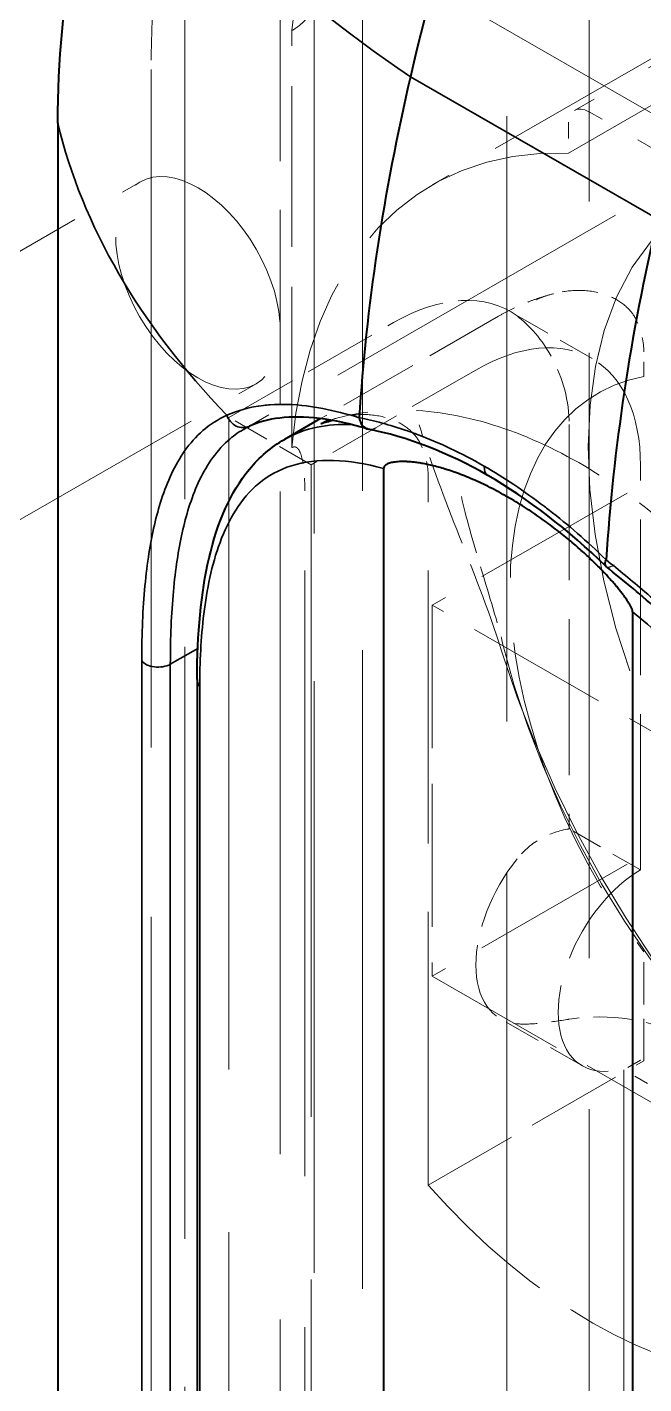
# Model space of a CAD drawing. Header units: millimetres. Extents: x 0 to 2378, y 0 to 1682.
# Drawn here: x 2168.5 to 2172.73, y 1447.97 to 1457.29 of the extents above; entities that cross this region are included whole.
import ezdxf

# ---------------------------------------------------------------- set-up
doc = ezdxf.new("R2010")
doc.units = ezdxf.units.MM
doc.header["$LTSCALE"] = 2
doc.linetypes.add('DASHED', pattern=[0.2067, 0.1654, -0.0413])
for name, color, linetype, lineweight in [('가려진 것(ISO)', 2, 'DASHED', 18), ('가시적인 것(ISO)', 3, 'Continuous', 40), ('가시적인 좁은 것(ISO)', 3, 'Continuous', 35)]:
    doc.layers.add(name, color=color, linetype=linetype, lineweight=lineweight)

msp = doc.modelspace()

# ---------------------------------------------------------------- linework, layer by layer
at = {"layer": '가려진 것(ISO)', "ltscale": 12.578616}
for p, q in [((2172.3566, 1430.0937), (2172.3566, 1472.6061)), ((2171.7909, 1472.2804), (2171.7909, 1429.7679))]:
    msp.add_line(p, q, dxfattribs=at)
at = {"layer": '가려진 것(ISO)', "ltscale": 5.199722}
msp.add_line((2176.1175, 1458.9438), (2172.2567, 1456.7205), dxfattribs=at)
at = {"layer": '가려진 것(ISO)', "ltscale": 13.269749}
msp.add_line((2170.8009, 1458.4957), (2170.8009, 1427.1019), dxfattribs=at)
at = {"layer": '가려진 것(ISO)', "ltscale": 4.437843}
for p, q in [((2172.2151, 1456.4277), (2175.5102, 1458.3252)), ((2174.5744, 1458.1062), (2171.2792, 1456.2087))]:
    msp.add_line(p, q, dxfattribs=at)
at = {"layer": '가려진 것(ISO)', "ltscale": 4.042143}
msp.add_line((2170.2352, 1454.6999), (2170.2352, 1458.1699), dxfattribs=at)
at = {"layer": '가려진 것(ISO)', "ltscale": 11.611031}
msp.add_line((2170.2352, 1458.1699), (2177.0235, 1454.2609), dxfattribs=at)
at = {"layer": '가려진 것(ISO)', "ltscale": 12.300426}
msp.add_line((2169.579, 1428.6239), (2169.579, 1457.7244), dxfattribs=at)
at = {"layer": '가려진 것(ISO)', "ltscale": 12.2945}
msp.add_line((2170.4667, 1428.3992), (2170.4667, 1457.4858), dxfattribs=at)
at = {"layer": '가려진 것(ISO)', "ltscale": 6.652532}
msp.add_line((2174.9217, 1457.3723), (2169.9822, 1454.5278), dxfattribs=at)
at = {"layer": '가려진 것(ISO)', "ltscale": 3.339163}
msp.add_line((2170.3144, 1454.4026), (2170.3144, 1457.2692), dxfattribs=at)
at = {"layer": '가려진 것(ISO)', "ltscale": 14.08707}
msp.add_line((2169.3478, 1457.0016), (2169.3478, 1428.4353), dxfattribs=at)
at = {"layer": '가려진 것(ISO)', "ltscale": 3.428354}
msp.add_line((2174.9021, 1455.2448), (2172.3566, 1456.7107), dxfattribs=at)
at = {"layer": '가려진 것(ISO)', "ltscale": 0.233977}
msp.add_line((2172.2151, 1456.6286), (2172.2151, 1456.4277), dxfattribs=at)
at = {"layer": '가려진 것(ISO)', "ltscale": 4.571172}
for p, q in [((2165.8762, 1454.2736), (2169.2703, 1456.2281)), ((2166.6747, 1452.8871), (2170.0688, 1454.8416))]:
    msp.add_line(p, q, dxfattribs=at)
at = {"layer": '가려진 것(ISO)', "ltscale": 1.647627}
msp.add_line((2171.7351, 1455.3065), (2170.5117, 1454.602), dxfattribs=at)
at = {"layer": '가려진 것(ISO)', "ltscale": 0.761779}
for p, q in [((2172.3772, 1455.0145), (2171.8115, 1455.3403)), ((2170.4474, 1454.2845), (2169.8817, 1454.6103)), ((2172.3109, 1450.1525), (2171.7452, 1450.4783))]:
    msp.add_line(p, q, dxfattribs=at)
at = {"layer": '가려진 것(ISO)', "ltscale": 1.523657}
for p, q in [((2169.8817, 1454.6103), (2171.013, 1455.2618)), ((2171.5787, 1454.9361), (2170.4474, 1454.2845))]:
    msp.add_line(p, q, dxfattribs=at)
at = {"layer": '가려진 것(ISO)', "ltscale": 0.196278}
msp.add_line((2172.733, 1454.8919), (2172.733, 1455.0605), dxfattribs=at)
at = {"layer": '가려진 것(ISO)', "ltscale": 3.481137}
for p, q in [((2173.8644, 1454.8088), (2171.2796, 1453.3204)), ((2173.8644, 1452.2581), (2171.2796, 1450.7696))]:
    msp.add_line(p, q, dxfattribs=at)
at = {"layer": '가려진 것(ISO)', "ltscale": 13.770153}
msp.add_line((2170.2352, 1426.7761), (2170.2352, 1454.6999), dxfattribs=at)
at = {"layer": '가려진 것(ISO)', "ltscale": 13.546203}
for p, q in [((2169.8817, 1454.6103), (2169.8817, 1431.719)), ((2170.4474, 1454.2845), (2170.4474, 1431.3932))]:
    msp.add_line(p, q, dxfattribs=at)
at = {"layer": '가려진 것(ISO)', "ltscale": 3.237884}
for p, q in [((2172.2202, 1454.5616), (2172.2202, 1451.7819)), ((2172.7101, 1451.4998), (2172.7101, 1454.2795))]:
    msp.add_line(p, q, dxfattribs=at)
at = {"layer": '가려진 것(ISO)', "ltscale": 5.676892}
msp.add_line((2171.2513, 1449.3338), (2171.2513, 1454.2072), dxfattribs=at)
at = {"layer": '가려진 것(ISO)', "ltscale": 12.584246}
msp.add_line((2170.4036, 1428.5864), (2170.4036, 1454.1053), dxfattribs=at)
at = {"layer": '가려진 것(ISO)', "ltscale": 2.971227}
for p, q in [((2173.4857, 1452.0499), (2171.2796, 1453.3204)), ((2171.2796, 1453.3204), (2171.2796, 1450.7696)), ((2171.2796, 1450.7696), (2173.4857, 1449.4992))]:
    msp.add_line(p, q, dxfattribs=at)
at = {"layer": '가려진 것(ISO)', "ltscale": 0.659706}
msp.add_line((2172.7101, 1451.4998), (2172.2202, 1451.7819), dxfattribs=at)
at = {"layer": '가려진 것(ISO)', "ltscale": 0.873668}
msp.add_line((2172.733, 1450.187), (2172.733, 1450.9371), dxfattribs=at)
at = {"layer": '가려진 것(ISO)', "ltscale": 1.995473}
msp.add_line((2171.2513, 1449.3338), (2172.733, 1450.187), dxfattribs=at)
at = {"layer": '가려진 것(ISO)', "ltscale": 0.153562}
msp.add_line((2172.7101, 1450.1918), (2172.596, 1450.1261), dxfattribs=at)
at = {"layer": '가려진 것(ISO)', "ltscale": 11.933559}
msp.add_line((2172.596, 1450.1261), (2172.596, 1438.0264), dxfattribs=at)
at = {"layer": '가려진 것(ISO)', "ltscale": 0.218952}
msp.add_line((2172.7587, 1450.0324), (2172.596, 1450.1261), dxfattribs=at)
at = {"layer": '가려진 것(ISO)', "ltscale": 13.887634}
msp.add_ellipse((2173.6293, 1455.0582), major_axis=(-2.8657, 4.9764), ratio=0.578093, start_param=4.000082, end_param=6.999359, dxfattribs=at)
at = {"layer": '가려진 것(ISO)', "ltscale": 11.315797}
msp.add_ellipse((2173.6293, 1455.0582), major_axis=(-2.3467, 4.0751), ratio=0.578093, start_param=4.007562, end_param=6.99188, dxfattribs=at)
at = {"layer": '가려진 것(ISO)', "ltscale": 14.058893}
msp.add_ellipse((2174.9674, 1452.8982), major_axis=(1.8464, -3.2064), ratio=0.578093, dxfattribs=at)
at = {"layer": '가려진 것(ISO)', "ltscale": 0.299089}
msp.add_ellipse((2172.3566, 1456.5472), major_axis=(-0.0998, 0.1733), ratio=0.578093, start_param=5.499721, end_param=7.070517, dxfattribs=at)
at = {"layer": '가려진 것(ISO)', "ltscale": 4.65068}
msp.add_ellipse((2173.6293, 1452.1277), major_axis=(-2.3501, 4.081), ratio=0.578093, start_param=5.93834, end_param=6.975323, dxfattribs=at)
at = {"layer": '가려진 것(ISO)', "ltscale": 4.786925}
msp.add_ellipse((2169.6695, 1455.5349), major_axis=(0.3992, -0.6933), ratio=0.578093, dxfattribs=at)
at = {"layer": '가려진 것(ISO)', "ltscale": 1.292141}
msp.add_ellipse((2171.013, 1453.9537), major_axis=(0.7985, 1.3865), ratio=0.578093, start_param=6.218588, end_param=7.06665, dxfattribs=at)
at = {"layer": '가려진 것(ISO)', "ltscale": 2.393412}
for centre, major_axis, start_param in [((2171.5787, 1453.628), (0.7985, 1.3865), 5.495853), ((2172.7101, 1450.8458), (-0.3992, -0.6933), 3.925057)]:
    msp.add_ellipse(centre, major_axis=major_axis, ratio=0.578093, start_param=start_param, end_param=7.06665, dxfattribs=at)
at = {"layer": '가려진 것(ISO)', "ltscale": 0.224828}
for centre, major_axis, start_param, end_param in [((2172.4501, 1455.2234), (0.1996, -0.3466), 0.787332, 1.377787), ((2170.9684, 1454.3701), (-0.1996, 0.3466), 3.928925, 4.51938)]:
    msp.add_ellipse(centre, major_axis=major_axis, ratio=0.578093, start_param=start_param, end_param=end_param, dxfattribs=at)
at = {"layer": '가려진 것(ISO)', "ltscale": 5.448213}
msp.add_ellipse((2173.8644, 1452.263), major_axis=(-1.4472, 2.5131), ratio=0.578093, start_param=6.084151, end_param=8.056883, dxfattribs=at)
at = {"layer": '가려진 것(ISO)'}
msp.add_ellipse((2169.9732, 1454.6583), major_axis=(0.0507, -0.1088), ratio=0.916986, start_param=6.283111, end_param=6.283202, dxfattribs=at)
at = {"layer": '가려진 것(ISO)', "ltscale": 11.784485}
msp.add_ellipse((2174.3789, 1452.5593), major_axis=(1.9462, -3.3797), ratio=0.578093, start_param=4.250565, end_param=6.748876, dxfattribs=at)
at = {"layer": '가려진 것(ISO)', "ltscale": 13.164933}
msp.add_ellipse((2174.8031, 1452.8036), major_axis=(2.3501, -4.081), ratio=0.578093, start_param=4.344059, end_param=6.655383, dxfattribs=at)
at = {"layer": '가려진 것(ISO)', "ltscale": 1.595575}
msp.add_ellipse((2172.1444, 1451.1716), major_axis=(-0.3992, -0.6933), ratio=0.578093, start_param=4.448656, end_param=6.543051, dxfattribs=at)
at = {"layer": '가려진 것(ISO)', "ltscale": 0.797737}
msp.add_ellipse((2172.4273, 1450.0289), major_axis=(0.8, 0), ratio=0.575862, start_param=0.785399, end_param=1.832596, dxfattribs=at)
at = {"layer": '가려진 것(ISO)', "ltscale": 3.151408}
msp.add_ellipse((2172.3827, 1451.4098), major_axis=(1.8464, -3.2064), ratio=0.578093, start_param=5.052532, end_param=5.94691, dxfattribs=at)
at = {"layer": '가려진 것(ISO)', "ltscale": 15.452652}
msp.add_open_spline([(2170.7636, 1460.0346), (2171.073, 1460.2127), (2171.4242, 1460.3154), (2172.184, 1460.3694), (2172.5946, 1460.3099), (2173.4577, 1460.0302), (2173.9111, 1459.7933), (2174.7958, 1459.167), (2175.2265, 1458.774), (2176.0157, 1457.8798), (2176.3745, 1457.3793), (2176.9887, 1456.3201), (2177.2443, 1455.7617), (2177.6283, 1454.6367), (2177.7564, 1454.0703), (2177.8199, 1453.4426), (2177.8267, 1453.3592), (2177.8317, 1453.2765)], degree=3, knots=[3.928925, 3.928925, 3.928925, 3.928925, 4.202223, 4.202223, 4.497934, 4.497934, 4.826042, 4.826042, 5.161472, 5.161472, 5.49462, 5.49462, 5.826535, 5.826535, 6.159605, 6.159605, 6.210983, 6.210983, 6.210983, 6.210983], dxfattribs=at)
at = {"layer": '가려진 것(ISO)', "ltscale": 3.025364}
msp.add_open_spline([(2169.8213, 1459.2471), (2169.7436, 1459.0984), (2169.6064, 1458.778), (2169.4581, 1458.2393), (2169.368, 1457.6463), (2169.3478, 1457.2209), (2169.3478, 1457.0016)], degree=3, knots=[0, 0, 0, 0, 0.246459, 0.495404, 0.746608, 1, 1, 1, 1], dxfattribs=at)
at = {"layer": '가려진 것(ISO)', "ltscale": 0.778069}
msp.add_open_spline([(2170.3144, 1457.2692), (2170.3463, 1457.2875), (2170.3741, 1457.3086), (2170.3968, 1457.3315), (2170.4195, 1457.3545), (2170.4371, 1457.3794), (2170.4489, 1457.4054), (2170.4607, 1457.4314), (2170.4667, 1457.4585), (2170.4667, 1457.4857), (2170.4667, 1457.5129), (2170.4607, 1457.5403), (2170.4489, 1457.5668), (2170.4371, 1457.5934), (2170.4195, 1457.6191), (2170.3968, 1457.643), (2170.3741, 1457.667), (2170.3463, 1457.6892), (2170.3144, 1457.7089)], degree=3, knots=[0, 0, 0, 0, 0.166667, 0.166667, 0.166667, 0.333333, 0.333333, 0.333333, 0.5, 0.5, 0.5, 0.666667, 0.666667, 0.666667, 0.833333, 0.833333, 0.833333, 1, 1, 1, 1], dxfattribs=at)
at = {"layer": '가려진 것(ISO)', "ltscale": 0.745915}
msp.add_open_spline([(2172.6851, 1455.2701), (2172.6838, 1455.2732), (2172.6824, 1455.2762), (2172.6648, 1455.3131), (2172.6421, 1455.3432), (2172.5819, 1455.3997), (2172.5435, 1455.4236), (2172.4473, 1455.4651), (2172.3877, 1455.4779), (2172.2727, 1455.4856), (2172.2168, 1455.4818), (2172.1059, 1455.4612), (2172.0505, 1455.4438), (2171.9974, 1455.42), (2171.9966, 1455.4197), (2171.9959, 1455.4193)], degree=3, knots=[-0.1961077, -0.1961077, -0.1961077, -0.1961077, -0.1935565, -0.1935565, -0.1647885, -0.1647885, -0.1308956, -0.1308956, -0.0857165, -0.0857165, -0.0437884, -0.0437884, 0, 0, 0.0006471, 0.0006471, 0.0006471, 0.0006471], dxfattribs=at)
at = {"layer": '가려진 것(ISO)', "ltscale": 0.559086}
msp.add_open_spline([(2172.1127, 1455.4606), (2172.0862, 1455.4537), (2172.0599, 1455.4461), (2172.0078, 1455.4296), (2171.9821, 1455.4207), (2171.931, 1455.4014), (2171.9058, 1455.3911), (2171.8559, 1455.3692), (2171.8312, 1455.3576), (2171.7826, 1455.333), (2171.7587, 1455.3201), (2171.7351, 1455.3065)], degree=3, knots=[2.1971812, 2.1971812, 2.1971812, 2.1971812, 2.2285971, 2.2285971, 2.260013, 2.260013, 2.2914289, 2.2914289, 2.3228449, 2.3228449, 2.3542608, 2.3542608, 2.3542608, 2.3542608], dxfattribs=at)
at = {"layer": '가려진 것(ISO)', "ltscale": 1.106714}
msp.add_open_spline([(2171.8616, 1455.3076), (2171.9455, 1455.2456), (2172.0353, 1455.1442), (2172.1761, 1454.8837), (2172.2202, 1454.7211), (2172.2202, 1454.5616)], degree=3, knots=[0.3326276, 0.3326276, 0.3326276, 0.3326276, 0.466364, 0.466364, 0.6126699, 0.6126699, 0.6126699, 0.6126699], dxfattribs=at)
at = {"layer": '가려진 것(ISO)', "ltscale": 0.677701}
msp.add_open_spline([(2171.2034, 1454.4169), (2171.2021, 1454.4199), (2171.2007, 1454.4229), (2171.1831, 1454.4598), (2171.1604, 1454.4899), (2171.1002, 1454.5465), (2171.0618, 1454.5704), (2170.9656, 1454.6118), (2170.906, 1454.6247), (2170.791, 1454.6324), (2170.7351, 1454.6286), (2170.6465, 1454.6121), (2170.6126, 1454.6032), (2170.5796, 1454.5919)], degree=3, knots=[-0.1961077, -0.1961077, -0.1961077, -0.1961077, -0.1935565, -0.1935565, -0.1647885, -0.1647885, -0.1308956, -0.1308956, -0.0857165, -0.0857165, -0.0437884, -0.0437884, -0.0172419, -0.0172419, -0.0172419, -0.0172419], dxfattribs=at)
at = {"layer": '가려진 것(ISO)', "ltscale": 4.065619}
msp.add_open_spline([(2173.6487, 1453.0727), (2173.4809, 1453.29), (2173.3002, 1453.4922), (2172.9204, 1453.8563), (2172.7214, 1454.0182), (2172.3128, 1454.293), (2172.103, 1454.4059), (2171.6794, 1454.5742), (2171.4653, 1454.6296), (2171.041, 1454.6724), (2170.8304, 1454.6594), (2170.631, 1454.6074)], degree=3, knots=[1.014419, 1.014419, 1.014419, 1.014419, 1.250971, 1.250971, 1.487524, 1.487524, 1.724076, 1.724076, 1.960629, 1.960629, 2.197181, 2.197181, 2.197181, 2.197181], dxfattribs=at)
at = {"layer": '가려진 것(ISO)'}
for points in [[(2170.777, 1454.6083), (2170.777, 1454.6083), (2170.777, 1454.6083), (2170.777, 1454.6083)], [(2172.474, 1453.631), (2172.474, 1453.631), (2172.4741, 1453.631), (2172.4741, 1453.631)]]:
    msp.add_open_spline(points, degree=3, dxfattribs=at)
at = {"layer": '가려진 것(ISO)', "ltscale": 0.064713}
msp.add_open_spline([(2170.8407, 1454.5295), (2170.841, 1454.5295), (2170.8413, 1454.5294), (2170.8416, 1454.5293), (2170.8577, 1454.5264), (2170.8753, 1454.5295), (2170.8919, 1454.5385)], degree=3, knots=[0.6604279, 0.6604279, 0.6604279, 0.6604279, 0.6666667, 0.6666667, 0.6666667, 1, 1, 1, 1], dxfattribs=at)
at = {"layer": '가려진 것(ISO)', "ltscale": 1.906355}
msp.add_open_spline([(2171.756, 1453.0056), (2171.6657, 1453.2944), (2171.5501, 1453.5758), (2171.344, 1454.1019), (2171.2529, 1454.3459), (2171.1903, 1454.5584)], degree=3, knots=[-0.4749258, -0.4749258, -0.4749258, -0.4749258, -0.2374629, -0.2374629, 0, 0, 0, 0], dxfattribs=at)
at = {"layer": '가려진 것(ISO)', "ltscale": 0.000100914}
msp.add_open_spline([(2170.2637, 1454.4592), (2170.2637, 1454.4592), (2170.2638, 1454.4592), (2170.2638, 1454.4592)], degree=3, dxfattribs=at)
at = {"layer": '가려진 것(ISO)', "ltscale": 0.474658}
msp.add_open_spline([(2170.3144, 1454.4026), (2170.3179, 1454.4046), (2170.3214, 1454.406), (2170.328, 1454.4077), (2170.3312, 1454.4079), (2170.3402, 1454.4073), (2170.3453, 1454.4048), (2170.3555, 1454.3971), (2170.3612, 1454.3896), (2170.3749, 1454.3657), (2170.3822, 1454.3406), (2170.3991, 1454.2593), (2170.4036, 1454.1778), (2170.4036, 1454.1053)], degree=3, knots=[0, 0, 0, 0, 0.0037053, 0.0037053, 0.0074105, 0.0074105, 0.014821, 0.014821, 0.0255823, 0.0255823, 0.0510213, 0.0510213, 0.1175749, 0.1175749, 0.1175749, 0.1175749], dxfattribs=at)
at = {"layer": '가려진 것(ISO)', "ltscale": 1.211983}
msp.add_open_spline([(2171.4797, 1454.0659), (2171.511, 1453.9242), (2171.5566, 1453.7629), (2171.6599, 1453.4204), (2171.7178, 1453.2392), (2171.7626, 1453.058)], degree=3, knots=[0, 0, 0, 0, 0.1502599, 0.1502599, 0.3005197, 0.3005197, 0.3005197, 0.3005197], dxfattribs=at)
at = {"layer": '가려진 것(ISO)', "ltscale": 0.099194}
msp.add_open_spline([(2172.5284, 1453.5961), (2172.5132, 1453.5864), (2172.4993, 1453.5811), (2172.4889, 1453.5808), (2172.483, 1453.5806), (2172.4782, 1453.5819), (2172.4747, 1453.5847)], degree=3, knots=[0, 0, 0, 0, 0.3333333, 0.3333333, 0.3333333, 0.5234939, 0.5234939, 0.5234939, 0.5234939], dxfattribs=at)
at = {"layer": '가려진 것(ISO)', "ltscale": 0.416529}
for points, knots in [([(2172.2202, 1451.7819), (2172.215, 1451.7811), (2172.2098, 1451.7803), (2172.1403, 1451.7678), (2172.0737, 1451.7445), (2171.9549, 1451.6737), (2171.9026, 1451.6261), (2171.8616, 1451.5751)], [-0.828884, -0.828884, -0.828884, -0.828884, -0.8248989, -0.8248989, -0.7746247, -0.7746247, -0.7243506, -0.7243506, -0.7243506, -0.7243506]), ([(2171.8616, 1450.4423), (2171.9026, 1450.4385), (2171.9549, 1450.44), (2172.0737, 1450.4517), (2172.1403, 1450.4616), (2172.2098, 1450.4723), (2172.215, 1450.4731), (2172.2202, 1450.4739)], [-0.3060621, -0.3060621, -0.3060621, -0.3060621, -0.2557879, -0.2557879, -0.2055138, -0.2055138, -0.2015287, -0.2015287, -0.2015287, -0.2015287])]:
    msp.add_open_spline(points, degree=3, knots=knots, dxfattribs=at)
at = {"layer": '가시적인 것(ISO)'}
for p, q in [((2168.706, 1456.632), (2168.706, 1428.0657)), ((2170.2352, 1454.6999), (2170.2352, 1454.6999)), ((2170.5117, 1454.602), (2170.2637, 1454.4592)), ((2170.9453, 1454.2591), (2170.9453, 1431.3032)), ((2172.6554, 1453.2743), (2172.6554, 1430.3184)), ((2169.6637, 1452.8096), (2169.6637, 1423.9175))]:
    msp.add_line(p, q, dxfattribs=at)
for centre, major_axis, start_param, end_param in [((2180.9162, 1459.0918), (-7.2296, -12.5544), 4.954107, 5.196153), ((2179.1872, 1458.7139), (-5.9525, -10.3366), 5.196153, 5.420152), ((2180.8843, 1457.7366), (-5.9525, -10.3366), 5.196153, 5.420152)]:
    msp.add_ellipse(centre, major_axis=major_axis, ratio=0.578093, start_param=start_param, end_param=end_param, dxfattribs=at)
for points, knots in [([(2168.706, 1456.632), (2168.706, 1457.0646), (2168.7454, 1457.4751), (2168.8638, 1458.0417), (2168.9132, 1458.2223), (2169.0316, 1458.5648), (2169.1007, 1458.7266), (2169.1795, 1458.8775)], [-0.7941828, -0.7941828, -0.7941828, -0.7941828, -0.3970605, -0.3970605, -0.1985164, -0.1985164, -0.000001, -0.000001, -0.000001, -0.000001]), ([(2170.8343, 1454.5311), (2170.5994, 1454.6025), (2170.3925, 1454.6258), (2170.1522, 1454.5966), (2170.0832, 1454.5772), (2170.0239, 1454.5495)], [0, 0, 0, 0, 0.2987056, 0.2987056, 0.444413, 0.444413, 0.444413, 0.444413]), ([(2170.5796, 1454.5919), (2170.5582, 1454.5846), (2170.5371, 1454.5763), (2170.5157, 1454.5668), (2170.515, 1454.5664), (2170.5142, 1454.5661)], [-0.01724188, -0.01724188, -0.01724188, -0.01724188, 0, 0, 0.00064711, 0.00064711, 0.00064711, 0.00064711]), ([(2170.777, 1454.6083), (2170.7803, 1454.5882), (2170.7883, 1454.5687), (2170.7996, 1454.5549), (2170.8108, 1454.5413), (2170.825, 1454.5326), (2170.8407, 1454.5295)], [0.0000718, 0.0000718, 0.0000718, 0.0000718, 0.3333333, 0.3333333, 0.3333333, 0.6604279, 0.6604279, 0.6604279, 0.6604279]), ([(2169.6637, 1452.8096), (2169.6637, 1453.1214), (2169.6903, 1453.4045), (2169.803, 1453.8887), (2169.8919, 1454.0962), (2170.0918, 1454.3372), (2170.1728, 1454.4068), (2170.2637, 1454.4592)], [0, 0, 0, 0, 0.2826255, 0.2826255, 0.5709615, 0.5709615, 0.7216032, 0.7216032, 0.7216032, 0.7216032]), ([(2172.4747, 1453.5847), (2172.472, 1453.5868), (2172.4701, 1453.5898), (2172.4689, 1453.5936), (2172.4662, 1453.6024), (2172.468, 1453.6164), (2172.474, 1453.631)], [0.5234939, 0.5234939, 0.5234939, 0.5234939, 0.6666667, 0.6666667, 0.6666667, 0.9998789, 0.9998789, 0.9998789, 0.9998789]), ([(2173.7509, 1452.352), (2173.4685, 1452.6776), (2173.1571, 1452.9938), (2172.7201, 1453.3829), (2172.5973, 1453.4867), (2172.4747, 1453.5847)], [0, 0, 0, 0, 0.3245549, 0.3245549, 0.4493438, 0.4493438, 0.4493438, 0.4493438])]:
    msp.add_open_spline(points, degree=3, knots=knots, dxfattribs=at)
for points in [[(2170.0239, 1454.5495), (2170.0096, 1454.5429), (2169.9957, 1454.5356), (2169.9822, 1454.5279)], [(2169.9822, 1454.5278), (2169.9822, 1454.5278), (2169.9822, 1454.5279), (2169.9822, 1454.5279)], [(2170.2638, 1454.4592), (2170.2638, 1454.4592), (2170.2638, 1454.4592), (2170.2638, 1454.4592)], [(2171.6613, 1454.211), (2171.3862, 1454.3694), (2171.1054, 1454.4774), (2170.8407, 1454.5295)], [(2172.6554, 1453.2743), (2172.6554, 1453.2796), (2172.6524, 1453.2913), (2172.644, 1453.3099), (2172.6338, 1453.3283), (2172.6219, 1453.3474), (2172.6084, 1453.3673), (2172.5932, 1453.3883), (2172.5761, 1453.4106), (2172.5571, 1453.4344), (2172.5361, 1453.4595), (2172.5133, 1453.4858), (2172.4888, 1453.5131), (2172.4619, 1453.5419), (2172.4329, 1453.5721), (2172.4015, 1453.6036), (2172.3678, 1453.6363), (2172.3317, 1453.6701), (2172.2932, 1453.705), (2172.2522, 1453.7407), (2172.2088, 1453.7772), (2172.163, 1453.8144), (2172.1148, 1453.8519), (2172.0641, 1453.8898), (2172.0111, 1453.9276), (2171.9557, 1453.9654), (2171.8984, 1454.0026), (2171.8396, 1454.0388), (2171.7799, 1454.0735), (2171.7199, 1454.1063), (2171.66, 1454.137), (2171.6007, 1454.1653), (2171.5427, 1454.191), (2171.4863, 1454.2139), (2171.4321, 1454.2341), (2171.3805, 1454.2514), (2171.332, 1454.2659), (2171.287, 1454.2778), (2171.2458, 1454.2872), (2171.208, 1454.2945), (2171.1736, 1454.2999), (2171.1423, 1454.3036), (2171.1138, 1454.3059), (2171.0882, 1454.3069), (2171.0647, 1454.3069), (2171.0433, 1454.3059), (2171.0241, 1454.304), (2171.007, 1454.3012), (2170.9919, 1454.2977), (2170.9786, 1454.2934), (2170.9669, 1454.288), (2170.9568, 1454.2815), (2170.9485, 1454.2725), (2170.9453, 1454.2643), (2170.9453, 1454.2591)], [(2172.4735, 1453.5857), (2172.2141, 1453.8383), (2171.9374, 1454.0519), (2171.6613, 1454.211)]]:
    msp.add_open_spline(points, degree=3, dxfattribs=at)
at = {"layer": '가시적인 좁은 것(ISO)'}
for p, q in [((2172.8259, 1455.9751), (2171.1288, 1456.9524)), ((2170.5142, 1454.5661), (2170.5637, 1454.5946)), ((2169.6681, 1453.0227), (2169.4796, 1452.9141)), ((2169.2828, 1426.7776), (2169.2828, 1452.9381)), ((2169.4796, 1426.7536), (2169.4796, 1452.9141)), ((2169.6817, 1452.7618), (2169.6817, 1423.8697))]:
    msp.add_line(p, q, dxfattribs=at)
for centre, major_axis, ratio, start_param, end_param in [((2178.7089, 1457.9352), (-9.7772, 2.2646), 0.37952, 0.329454, 0.776012), ((2178.647, 1457.4255), (-10.036, 0), 0.575862, 0.137732, 0.505921), ((2169.9732, 1454.6583), (0.0507, -0.1088), 0.916986, 4.595423, 6.283115), ((2172.0998, 1451.2469), (-1.8464, 3.2064), 0.578093, 6.111022, 6.150819), ((2171.7212, 1454.315), (-0.0599, -0.104), 0.578029, 5.40483, 6.283202), ((2169.3948, 1452.963), (-0.12, 0), 0.575862, 0.367976, 2.356194), ((2169.8637, 1452.8096), (-0.2, 0), 0.575862, 6.283183, 6.710632)]:
    msp.add_ellipse(centre, major_axis=major_axis, ratio=ratio, start_param=start_param, end_param=end_param, dxfattribs=at)
for points, knots in [([(2169.8682, 1454.6248), (2169.9434, 1454.6596), (2170.0275, 1454.6817), (2170.1186, 1454.6925), (2170.1338, 1454.6943), (2170.1492, 1454.6958), (2170.1648, 1454.6969), (2170.2426, 1454.7026), (2170.3256, 1454.7004), (2170.4163, 1454.689), (2170.4522, 1454.6845), (2170.4893, 1454.6786), (2170.5276, 1454.6712), (2170.6057, 1454.6562), (2170.6888, 1454.6352), (2170.777, 1454.6083)], [0, 0, 0, 0, 0.3333333, 0.3333333, 0.3333333, 0.3890388, 0.3890388, 0.3890388, 0.6666667, 0.6666667, 0.6666667, 0.7764006, 0.7764006, 0.7764006, 0.9999727, 0.9999727, 0.9999727, 0.9999727]), ([(2169.2828, 1452.9381), (2169.2828, 1453.0322), (2169.2848, 1453.122), (2169.2886, 1453.2077), (2169.2923, 1453.2934), (2169.2979, 1453.375), (2169.3054, 1453.4531), (2169.3129, 1453.5311), (2169.3222, 1453.6057), (2169.3329, 1453.6748), (2169.3437, 1453.744), (2169.3559, 1453.8077), (2169.37, 1453.8693), (2169.3841, 1453.9308), (2169.4002, 1453.9902), (2169.4194, 1454.049), (2169.4386, 1454.1078), (2169.461, 1454.1661), (2169.4874, 1454.222), (2169.5138, 1454.278), (2169.5442, 1454.3317), (2169.5797, 1454.3818), (2169.6153, 1454.4319), (2169.656, 1454.4784), (2169.7035, 1454.5195), (2169.751, 1454.5607), (2169.8052, 1454.5965), (2169.8682, 1454.6248)], [0, 0, 0, 0, 0.111111, 0.111111, 0.111111, 0.222222, 0.222222, 0.222222, 0.333333, 0.333333, 0.333333, 0.444444, 0.444444, 0.444444, 0.555556, 0.555556, 0.555556, 0.666667, 0.666667, 0.666667, 0.777778, 0.777778, 0.777778, 0.888889, 0.888889, 0.888889, 1, 1, 1, 1]), ([(2170.7233, 1454.5618), (2170.6402, 1454.5645), (2170.5619, 1454.5585), (2170.4894, 1454.5436), (2170.4062, 1454.5265), (2170.3307, 1454.4976), (2170.2638, 1454.4592)], [0.59462978, 0.59462978, 0.59462978, 0.59462978, 0.63157895, 0.63157895, 0.63157895, 0.67399624, 0.67399624, 0.67399624, 0.67399624]), ([(2170.777, 1454.6083), (2170.8794, 1454.5886), (2170.9868, 1454.5598), (2171.0998, 1454.5209), (2171.1267, 1454.5117), (2171.1539, 1454.5019), (2171.1814, 1454.4915), (2171.3247, 1454.4373), (2171.4768, 1454.3673), (2171.6367, 1454.2752)], [0, 0, 0, 0, 0.403863, 0.403863, 0.403863, 0.5, 0.5, 0.5, 1, 1, 1, 1]), ([(2169.4796, 1452.9141), (2169.4796, 1453.0052), (2169.4815, 1453.0925), (2169.485, 1453.1757), (2169.4886, 1453.2589), (2169.4938, 1453.338), (2169.5008, 1453.4138), (2169.5077, 1453.4896), (2169.5164, 1453.5619), (2169.5265, 1453.629), (2169.5366, 1453.6961), (2169.548, 1453.758), (2169.5613, 1453.8178), (2169.5745, 1453.8776), (2169.5896, 1453.9353), (2169.6076, 1453.9924), (2169.6256, 1454.0496), (2169.6467, 1454.1061), (2169.6715, 1454.1605), (2169.6963, 1454.2149), (2169.7249, 1454.2672), (2169.7584, 1454.316), (2169.7919, 1454.3647), (2169.8303, 1454.41), (2169.8752, 1454.4502), (2169.9073, 1454.479), (2169.9428, 1454.5052), (2169.9822, 1454.5278)], [0, 0, 0, 0, 0.1111111, 0.1111111, 0.1111111, 0.2222222, 0.2222222, 0.2222222, 0.3333333, 0.3333333, 0.3333333, 0.4444444, 0.4444444, 0.4444444, 0.5555556, 0.5555556, 0.5555556, 0.6666667, 0.6666667, 0.6666667, 0.7777778, 0.7777778, 0.7777778, 0.8888889, 0.8888889, 0.8888889, 0.9684611, 0.9684611, 0.9684611, 0.9684611]), ([(2170.9453, 1454.2591), (2170.8209, 1454.2926), (2170.7073, 1454.311), (2170.6016, 1454.3141), (2170.496, 1454.3172), (2170.3984, 1454.3052), (2170.3124, 1454.2782), (2170.2263, 1454.2513), (2170.1517, 1454.2095), (2170.0882, 1454.1571), (2170.0247, 1454.1048), (2169.9723, 1454.0419), (2169.9285, 1453.9731), (2169.8848, 1453.9043), (2169.8498, 1453.8296), (2169.821, 1453.7516), (2169.7921, 1453.6736), (2169.7695, 1453.5924), (2169.7514, 1453.51), (2169.7333, 1453.4275), (2169.7198, 1453.3439), (2169.7096, 1453.2603), (2169.6994, 1453.1767), (2169.6925, 1453.0932), (2169.6881, 1453.0099), (2169.6837, 1452.9266), (2169.6817, 1452.8436), (2169.6817, 1452.7618)], [0, 0, 0, 0, 0.111111, 0.111111, 0.111111, 0.222222, 0.222222, 0.222222, 0.333333, 0.333333, 0.333333, 0.444444, 0.444444, 0.444444, 0.555556, 0.555556, 0.555556, 0.666667, 0.666667, 0.666667, 0.777778, 0.777778, 0.777778, 0.888889, 0.888889, 0.888889, 1, 1, 1, 1]), ([(2171.6367, 1454.2752), (2171.7712, 1454.1977), (2171.9081, 1454.1063), (2172.0478, 1453.9999), (2172.0593, 1453.9911), (2172.0708, 1453.9823), (2172.0823, 1453.9733), (2172.2109, 1453.8734), (2172.3418, 1453.7605), (2172.474, 1453.631)], [0, 0, 0, 0, 0.5, 0.5, 0.5, 0.5411005, 0.5411005, 0.5411005, 0.9999982, 0.9999982, 0.9999982, 0.9999982]), ([(2172.4741, 1453.631), (2172.5616, 1453.5612), (2172.6502, 1453.4882), (2172.7398, 1453.4115), (2172.7917, 1453.3671), (2172.8438, 1453.3215), (2172.8962, 1453.2746), (2173.013, 1453.1698), (2173.1311, 1453.0583), (2173.2512, 1452.939), (2173.2781, 1452.9122), (2173.3052, 1452.885), (2173.3323, 1452.8575), (2173.4805, 1452.7071), (2173.6318, 1452.5447), (2173.7834, 1452.3702)], [0, 0, 0, 0, 0.211195, 0.211195, 0.211195, 0.3333333, 0.3333333, 0.3333333, 0.605567, 0.605567, 0.605567, 0.6666667, 0.6666667, 0.6666667, 1, 1, 1, 1]), ([(2172.6554, 1453.2743), (2172.7918, 1453.1616), (2172.9265, 1453.0449), (2173.0588, 1452.9213), (2173.1912, 1452.7977), (2173.3211, 1452.6672), (2173.4461, 1452.5321), (2173.5711, 1452.397), (2173.691, 1452.2573), (2173.8036, 1452.1138), (2173.9163, 1451.9703), (2174.0216, 1451.8231), (2174.1176, 1451.6735), (2174.2137, 1451.5238), (2174.3004, 1451.3719), (2174.3765, 1451.2189), (2174.4526, 1451.066), (2174.5181, 1450.9121), (2174.5709, 1450.7583), (2174.6237, 1450.6046), (2174.6638, 1450.451), (2174.6903, 1450.3002), (2174.7168, 1450.1493), (2174.7297, 1450.0012), (2174.7312, 1449.8542)], [0, 0, 0, 0, 0.125, 0.125, 0.125, 0.25, 0.25, 0.25, 0.375, 0.375, 0.375, 0.5, 0.5, 0.5, 0.625, 0.625, 0.625, 0.75, 0.75, 0.75, 0.875, 0.875, 0.875, 1, 1, 1, 1])]:
    msp.add_open_spline(points, degree=3, knots=knots, dxfattribs=at)
for points in [[(2170.7978, 1454.5571), (2170.7978, 1454.5571), (2170.7978, 1454.5571), (2170.7978, 1454.5571)], [(2171.4546, 1454.3726), (2171.4546, 1454.3726), (2171.4545, 1454.3726), (2171.4545, 1454.3726)]]:
    msp.add_open_spline(points, degree=3, dxfattribs=at)

doc.saveas('drawing.dxf')
